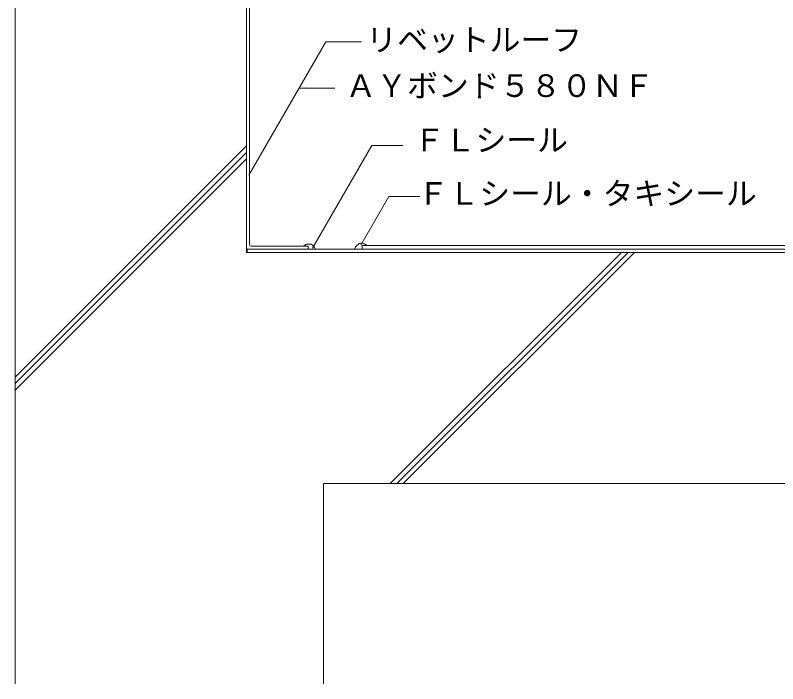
# Model space of a CAD drawing. Units: millimetres, scale not verified. Extents: x -597 to 717, y -504 to 387.
# Drawn here: x -597.5 to -103, y -390.9 to 43 of the extents above; entities that cross this region are included whole.
import ezdxf
from ezdxf.enums import TextEntityAlignment as Align

# ---------------------------------------------------------------- set-up
doc = ezdxf.new("R2010")
doc.units = ezdxf.units.MM
doc.header["$LTSCALE"] = 5
for name, color, linetype, lineweight in [('0-0', 7, 'Continuous', 9), ('1-0', 7, 'Continuous', 9), ('2-0', 7, 'Continuous', 9), ('3-0', 7, 'Continuous', 9), ('A-0', 7, 'Continuous', 9), ('E-0', 7, 'Continuous', 9)]:
    doc.layers.add(name, color=color, linetype=linetype, lineweight=lineweight)
doc.styles.add('ＭＳ ゴシック', font='')
doc.styles.get('ＭＳ ゴシック').set_extended_font_data('MS Gothic')

msp = doc.modelspace()

# ---------------------------------------------------------------- linework, layer by layer
at = {"layer": '0-0'}
for p, q in [((-597.481, 299.747), (-597.481, -390.859)), ((-597.481, -191.774), (-447.481, -41.774)), ((-597.481, -196.016), (-447.481, -46.016)), ((-597.481, -200.259), (-447.481, -50.259)), ((-354.326, -260.877), (-204.326, -110.877)), ((-350.083, -260.877), (-200.083, -110.877)), ((-345.841, -260.877), (-195.841, -110.877)), ((-397.481, -260.877), (601.399, -260.877)), ((-397.481, -260.877), (-397.481, -390.859))]:
    msp.add_line(p, q, dxfattribs=at)
msp.add_lwpolyline([(-447.481, 189.123), (-447.481, -110.877), (601.399, -110.877)], dxfattribs=at)
at = {"layer": '1-0'}
for p, q in [((-445.481, -105.877), (-445.481, 179.123)), ((-447.481, -107.877), (-447.481, -106.002)), ((-444.481, -106.877), (-407.481, -106.877)), ((-407.481, -108.877), (-407.481, -106.877)), ((-446.482, -108.877), (-447.481, -108.877)), ((-446.481, -108.877), (601.399, -108.877))]:
    msp.add_line(p, q, dxfattribs=at)
for centre in [(-446.481, -107.877), (-444.481, -105.877)]:
    msp.add_arc(centre, 1, 180, 270, dxfattribs=at)
at = {"layer": '2-0'}
msp.add_line((-446.981, -108.743), (-446.981, -110.877), dxfattribs=at)
at = {"layer": '3-0'}
for p, q in [((-409.088, -105.846), (-410.515, -106.877)), ((-406.363, -105.462), (-407.924, -105.468)), ((-403.648, -107.26), (-404.986, -106.004)), ((-403.218, -107.843), (-402.716, -108.877)), ((-376.744, -107.343), (-377.49, -108.877)), ((-376.315, -106.76), (-374.976, -105.504)), ((-373.6, -104.962), (-372.038, -104.968)), ((-372.481, -106.377), (-372.481, -108.877)), ((-370.875, -105.346), (-369.448, -106.377))]:
    msp.add_line(p, q, dxfattribs=at)
msp.add_lwpolyline([(-410.515, -106.877), (-407.481, -106.877), (-407.481, -108.877), (-402.716, -108.877)], dxfattribs=at)
for centre, start, end in [((-407.917, -107.468), 90.21921, 125.83765), ((-406.355, -107.462), 46.81042, 90.21921), ((-405.017, -108.718), 25.93422, 46.81042), ((-374.946, -108.218), 133.18958, 154.06578), ((-373.607, -106.962), 89.78079, 133.18958), ((-372.046, -106.968), 54.16235, 89.78079)]:
    msp.add_arc(centre, 2, start, end, dxfattribs=at)
at = {"layer": 'A-0'}
msp.add_line((-372.481, -108.877), (601.399, -108.877), dxfattribs=at)
msp.add_lwpolyline([(-372.481, -108.877), (-372.481, -106.377), (601.399, -106.377)], dxfattribs=at)
at = {"layer": 'E-0'}
for p, q in [((-445.915, -60.721), (-396.02, 25.7)), ((-396.02, 25.7), (-372.926, 25.7)), ((-413.34, -4.3), (-390.246, -4.3)), ((-404.611, -108.138), (-366.146, -41.514)), ((-366.146, -41.514), (-346.146, -41.514)), ((-373.444, -106.304), (-355.145, -74.61)), ((-355.145, -74.61), (-335.145, -74.61))]:
    msp.add_line(p, q, dxfattribs=at)

# ---------------------------------------------------------------- texts
at = {"layer": 'E-0', "style": 'ＭＳ ゴシック'}
for s, p in [('リベットルーフ', (-369.85, 15.365)), ('ＡＹボンド５８０ＮＦ', (-383.335, -14.414)), ('ＦＬシール', (-339.003, -49.677)), ('ＦＬシール・タキシール', (-336.521, -84.408))]:
    msp.add_text(s, height=14.66, dxfattribs=at).set_placement(p, align=Align.BOTTOM_LEFT)

doc.saveas('drawing.dxf')
